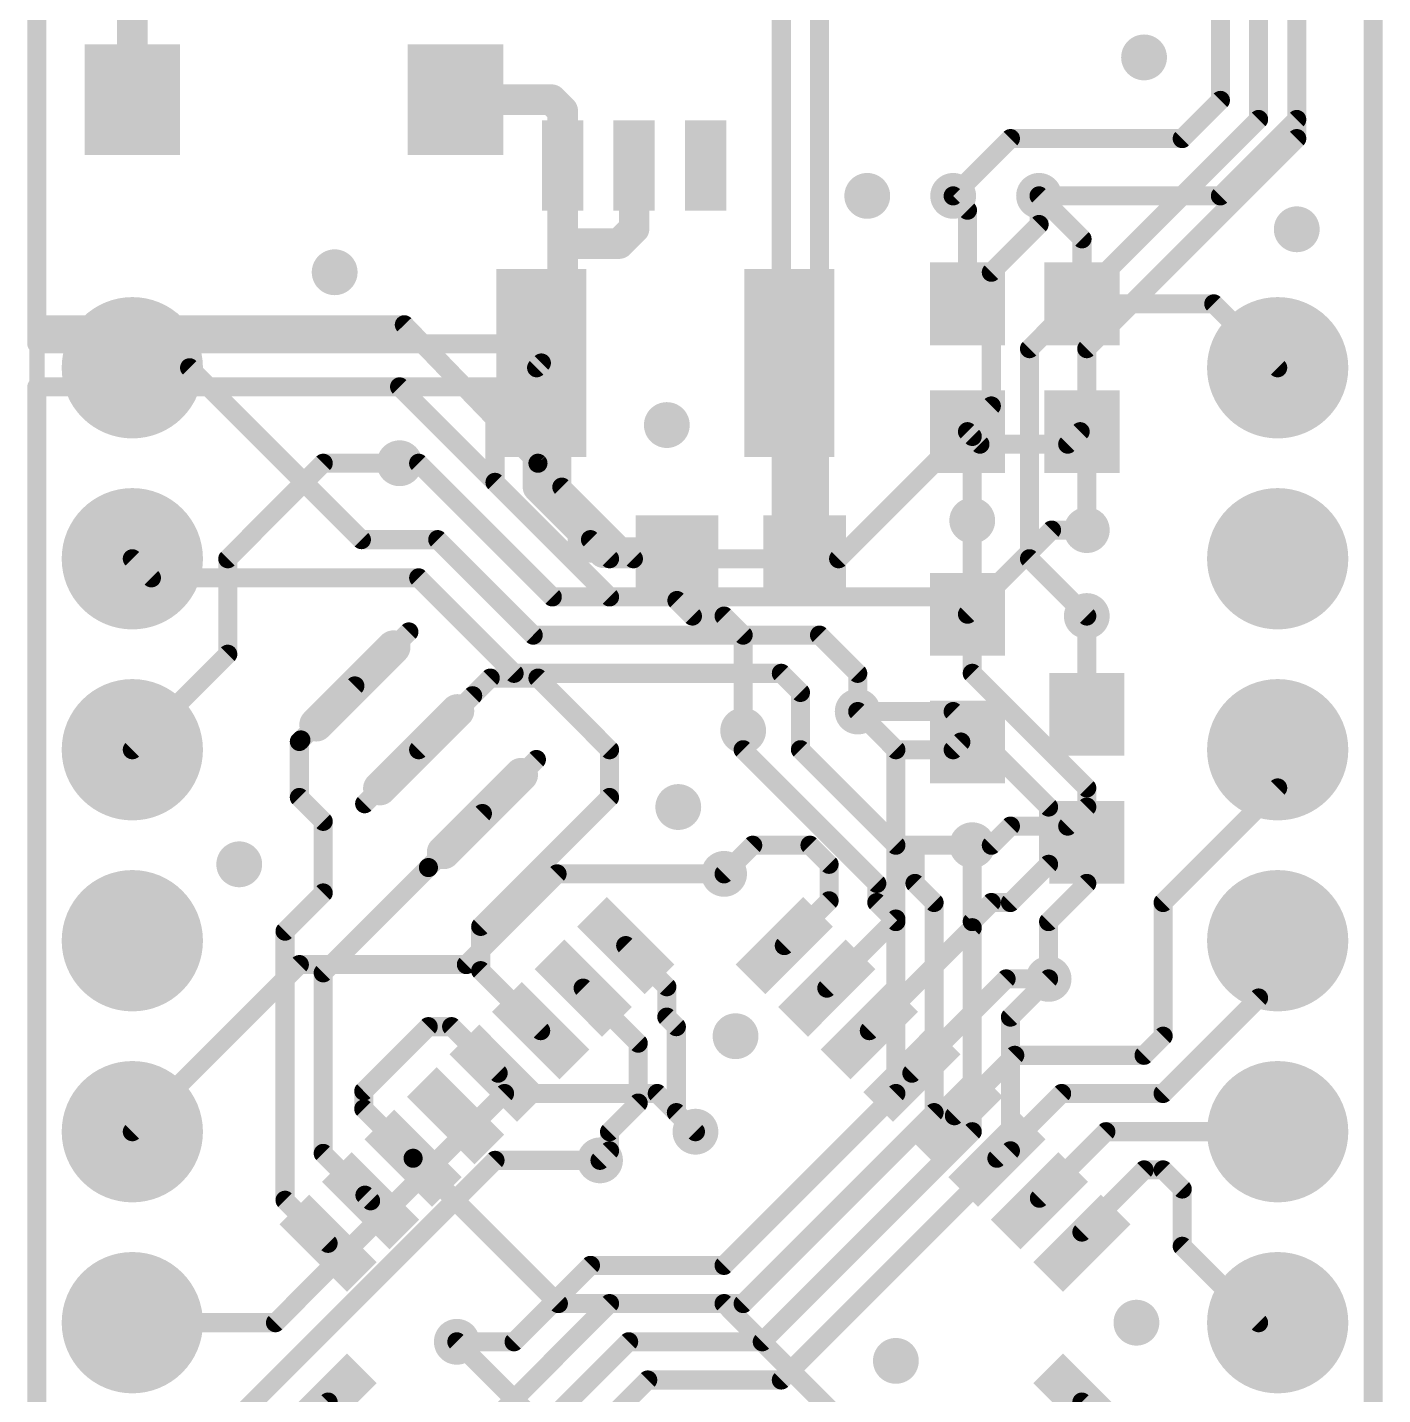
# Model space of a CAD drawing. Extents: x -0.1 to 17.9, y -0.1 to 66.1.
# Drawn here: x -0.13 to 17.91, y 18.09 to 36.28 of the extents above; entities that cross this region are included whole.
import ezdxf

# ---------------------------------------------------------------- set-up
doc = ezdxf.new("R2010")
doc.units = 0
for name, color, linetype in [('1', 12, 'CONTINUOUS'), ('16', 132, 'CONTINUOUS'), ('17', 110, 'CONTINUOUS'), ('18', 110, 'CONTINUOUS'), ('20', 53, 'CONTINUOUS')]:
    doc.layers.add(name, color=color, linetype=linetype)

# ---------------------------------------------------------------- blocks, each defined once
blk = doc.blocks.new('RECT')
blk.add_solid([(-0.5, -0.5), (0.5, -0.5), (-0.5, 0.5), (0.5, 0.5)])
blk = doc.blocks.new('ROUNDP')
at = {"const_width": 0.5}
blk.add_lwpolyline([(0, -0.25, 1), (0, 0.25, 1), (0, -0.25)], format="xyb", dxfattribs=at)
blk = doc.blocks.new('RECT72000X304800R100')
at = {"const_width": 0.225}
blk.add_lwpolyline([(0.1125, -0.7275), (0.1125, 0.7275, 0.4142), (0, 0.84), (0, 0.84, 0.4142), (-0.1125, 0.7275), (-0.1125, -0.7275, 0.4142), (0, -0.84), (0, -0.84, 0.4142)], format="xyb", close=True, dxfattribs=at)
blk.add_solid([(-0.0254, -0.7529), (0.0254, -0.7529), (-0.0254, 0.7529), (0.0254, 0.7529)])
blk = doc.blocks.new('ROUNDV')
at = {"const_width": 0.5}
blk.add_lwpolyline([(0, -0.25, 1), (0, 0.25, 1), (0, -0.25)], format="xyb", dxfattribs=at)

msp = doc.modelspace()

# ---------------------------------------------------------------- linework, layer by layer
at = {"layer": '1'}
for points, const_width in [([(17.78, 53.213), (17.78, 0)], 0.254), ([(0, 43.053), (0, 32.0675)], 0.254), ([(10.414, 28.702), (10.414, 42.672)], 0.254), ([(9.906, 29.21), (9.906, 42.418)], 0.254), ([(16.764, 35.052), (16.764, 41.91)], 0.254), ([(1.2695, 35.3155), (1.2695, 36.5755)], 0.4064), ([(5.5695, 35.3155), (6.8485, 35.3155)], 0.4064), ([(6.8485, 35.3155), (6.997, 35.167)], 0.4064), ([(6.997, 35.167), (6.997, 34.4409)], 0.4064), ([(15.748, 34.036), (16.764, 35.052)], 0.254), ([(6.997, 34.4409), (6.997, 33.401)], 0.4064), ([(7.947, 34.4409), (7.947, 33.601)], 0.4064), ([(12.3825, 33.8455), (12.192, 34.036)], 0.254), ([(13.9065, 33.4645), (13.335, 34.036)], 0.254), ([(13.335, 34.036), (15.748, 34.036)], 0.254), ([(12.3825, 32.6), (12.3825, 33.8455)], 0.254), ([(7.947, 33.601), (7.747, 33.401)], 0.4064), ([(7.747, 33.401), (6.997, 33.401)], 0.4064), ([(6.997, 33.401), (6.997, 32.0976)], 0.4064), ([(13.9065, 32.6), (13.9065, 33.4645)], 0.254), ([(13.9065, 32.6), (15.66, 32.6)], 0.254), ([(15.66, 32.6), (16.51, 31.75)], 0.254), ([(0, 32.0675), (6.985, 32.0675)], 0.254), ([(6.997, 32.0976), (6.713, 31.8135)], 0.4064), ([(6.985, 32.0675), (6.985, 30.1625)], 0.254), ([(6.6675, 31.7681), (6.713, 31.8135)], 0.4064), ([(6.743, 31.8436), (6.713, 31.8135)], 0.4064), ([(10.013, 31.8135), (10.2163, 31.6102)], 0.4064), ([(6.6675, 30.1625), (6.6675, 31.7681)], 0.4064), ([(6.6495, 31.75), (6.713, 31.8135)], 0.254), ([(10.2163, 31.6102), (10.2163, 29.2894)], 0.4064), ([(0, 0), (0, 31.496)], 0.254), ([(0, 31.496), (6.096, 31.496)], 0.254), ([(6.096, 31.496), (6.096, 30.226)], 0.254), ([(12.3825, 30.9), (12.446, 30.8365)], 0.254), ([(12.5485, 30.734), (12.3825, 30.9)], 0.254), ([(12.446, 30.8365), (12.446, 29.718)], 0.254), ([(13.882, 30.9), (13.716, 30.734)], 0.254), ([(13.9065, 30.9), (13.882, 30.9)], 0.254), ([(13.716, 30.734), (12.5485, 30.734)], 0.254), ([(2.54, 29.21), (3.81, 30.48)], 0.254), ([(3.81, 30.48), (4.826, 30.48)], 0.254), ([(6.096, 30.226), (7.62, 28.702)], 0.254), ([(7.366, 29.464), (6.6675, 30.1625)], 0.4064), ([(6.985, 30.1625), (7.9375, 29.21)], 0.254), ([(7.5406, 29.2894), (7.366, 29.464)], 0.4064), ([(12.3825, 28.4725), (13.501, 29.591)], 0.254), ([(13.501, 29.591), (13.97, 29.591)], 0.254), ([(8.5163, 29.2894), (7.5406, 29.2894)], 0.4064), ([(2.54, 27.94), (2.54, 29.21)], 0.254), ([(7.9375, 29.21), (9.906, 29.21)], 0.254), ([(8.5163, 29.2894), (8.5163, 28.6544)], 0.254), ([(7.62, 28.702), (10.414, 28.702)], 0.254), ([(8.5163, 28.6544), (8.7226, 28.448)], 0.254), ([(8.7226, 28.448), (9.144, 28.448)], 0.254), ([(9.144, 28.448), (9.398, 28.194)], 0.254), ([(13.97, 27.139), (13.97, 28.448)], 0.254), ([(3.5131, 26.8001), (4.9499, 28.2369)], 0.254), ([(9.398, 26.924), (9.398, 28.194)], 0.254), ([(1.27, 26.67), (2.54, 27.94)], 0.254), ([(3.5131, 26.8001), (4.2315, 27.5185)], 0.254), ([(5.08, 26.67), (6.0325, 27.6225)], 0.254), ([(6.0325, 27.6225), (6.6675, 27.6225)], 0.254), ([(6.6675, 27.6225), (7.62, 26.67)], 0.254), ([(4.3616, 25.9516), (5.7984, 27.3884)], 0.254), ([(10.922, 27.178), (11.43, 26.67)], 0.254), ([(3.4925, 26.7796), (3.5131, 26.8001)], 0.254), ([(3.5131, 26.8001), (3.5131, 26.8001)], 0.254), ([(3.4925, 26.035), (3.4925, 26.7796)], 0.254), ([(7.62, 26.67), (7.62, 26.035)], 0.254), ([(11.43, 26.67), (12.192, 26.67)], 0.254), ([(11.43, 26.67), (11.43, 24.4184)], 0.254), ([(12.192, 26.67), (12.2945, 26.7725)], 0.254), ([(12.2945, 26.7725), (12.3825, 26.7725)], 0.254), ([(16.51, 26.162), (16.51, 26.67)], 0.254), ([(6.6469, 26.5399), (5.2101, 25.103)], 0.254), ([(14.986, 24.638), (16.51, 26.162)], 0.254), ([(3.81, 25.7175), (3.4925, 26.035)], 0.254), ([(7.62, 26.035), (5.9055, 24.3205)], 0.254), ([(13.716, 25.654), (13.97, 25.908)], 0.254), ([(13.97, 25.908), (13.97, 25.439)], 0.254), ([(3.81, 24.765), (3.81, 25.7175)], 0.254), ([(5.2101, 25.103), (5.9285, 25.8215)], 0.254), ([(12.7, 25.4), (12.954, 25.654)], 0.254), ([(12.954, 25.654), (13.716, 25.654)], 0.254), ([(9.144, 25.019), (9.525, 25.4)], 0.254), ([(9.525, 25.4), (10.287, 25.4)], 0.254), ([(10.287, 25.4), (10.541, 25.146)], 0.254), ([(12.446, 24.3031), (12.446, 25.4)], 0.254), ([(12.446, 25.4), (12.7, 25.4)], 0.254), ([(3.81, 23.7029), (5.2101, 25.103)], 0.254), ([(5.2101, 25.103), (5.2101, 25.103)], 0.254), ([(10.541, 25.146), (10.541, 24.6608)], 0.254), ([(3.302, 24.257), (3.81, 24.765)], 0.254), ([(10.541, 24.6608), (9.9454, 24.0652)], 0.254), ([(14.986, 22.86), (14.986, 24.638)], 0.254), ([(3.302, 24.257), (3.302, 20.6782)], 0.254), ([(5.9055, 24.3205), (5.9055, 23.7316)], 0.254), ([(11.43, 24.4184), (10.5111, 23.4995)], 0.254), ([(12.446, 24.3031), (11.0768, 22.9339)], 0.254), ([(7.8346, 24.0652), (8.382, 23.5178)], 0.254), ([(16.256, 23.368), (16.256, 24.13)], 0.254), ([(16.256, 24.13), (16.51, 24.13)], 0.254), ([(3.81, 23.7029), (3.81, 21.3016)], 0.254), ([(6.7032, 22.9339), (5.9055, 23.7316)], 0.254), ([(8.382, 23.5178), (8.382, 23.114)], 0.254), ([(12.8963, 23.622), (11.6425, 22.3682)], 0.254), ([(13.462, 23.622), (12.8963, 23.622)], 0.254), ([(8.001, 22.7674), (7.2689, 23.4995)], 0.254), ([(14.986, 22.098), (16.256, 23.368)], 0.254), ([(4.3498, 22.1298), (5.207, 22.987)], 0.254), ([(5.5187, 22.987), (5.207, 22.987)], 0.254), ([(6.1375, 22.3682), (5.5187, 22.987)], 0.254), ([(8.382, 23.114), (8.509, 22.987)], 0.254), ([(8.509, 22.987), (8.509, 21.844)], 0.254), ([(14.732, 22.606), (14.986, 22.86)], 0.254), ([(8.001, 21.971), (8.001, 22.7674)], 0.254), ([(13.0117, 22.606), (12.2082, 21.8025)], 0.254), ([(13.0117, 22.606), (14.732, 22.606)], 0.254), ([(4.3498, 21.8932), (4.3498, 22.1298)], 0.254), ([(13.6351, 22.098), (12.7739, 21.2368)], 0.254), ([(13.6351, 22.098), (14.986, 22.098)], 0.254), ([(5.0061, 21.2368), (4.3498, 21.8932)], 0.254), ([(7.62, 21.59), (8.001, 21.971)], 0.254), ([(8.509, 21.844), (8.763, 21.59)], 0.254), ([(7.62, 21.336), (7.62, 21.59)], 0.254), ([(13.3395, 20.7055), (14.224, 21.59)], 0.254), ([(14.224, 21.59), (16.51, 21.59)], 0.254), ([(7.493, 21.209), (7.62, 21.336)], 0.254), ([(3.81, 21.3016), (4.4405, 20.6711)], 0.254), ([(5.0061, 21.2368), (6.9389, 19.304)], 0.254), ([(13.9052, 20.2552), (14.732, 21.082)], 0.254), ([(14.732, 21.082), (14.986, 21.082)], 0.254), ([(14.986, 21.082), (15.24, 20.828)], 0.254), ([(15.24, 20.828), (15.24, 20.066)], 0.254), ([(3.302, 20.6782), (3.8748, 20.1054)], 0.254), ([(4.4405, 20.6711), (4.3656, 20.7459)], 0.254), ([(13.3395, 20.7055), (13.3395, 20.6711)], 0.254), ([(13.9052, 20.2552), (13.9052, 20.1054)], 0.254), ([(15.24, 20.066), (16.256, 19.05)], 0.254), ([(6.9389, 19.304), (9.144, 19.304)], 0.254), ([(9.144, 19.304), (10.668, 17.78)], 0.254), ([(16.256, 19.05), (16.51, 19.05)], 0.254), ([(8.128, 16.256), (5.588, 18.796)], 0.254), ([(3.302, 17.4218), (3.8748, 17.9946)], 0.254), ([(13.9052, 17.9946), (14.6278, 17.272)], 0.254)]:
    msp.add_lwpolyline(points, dxfattribs=dict(at, const_width=const_width))
for points, const_width in [([(5.5695, 35.4171, 1), (5.5695, 35.2139)], 0.2032), ([(6.9203, 35.3874, 1), (6.7766, 35.2437)], 0.2032), ([(6.8485, 35.2139, 1), (6.8485, 35.4171)], 0.2032), ([(1.1679, 35.3155, 1), (1.3711, 35.3155)], 0.2032), ([(7.0986, 35.167, 1), (6.8954, 35.167)], 0.2032), ([(6.9252, 35.0951, 1), (7.0689, 35.2388)], 0.2032), ([(16.7005, 35.052, 1), (16.8275, 35.052)], 0.127), ([(16.8089, 35.0071, 1), (16.7191, 35.0969)], 0.127), ([(7.0986, 34.4409, 1), (6.8954, 34.4409)], 0.2032), ([(8.0486, 34.4409, 1), (7.8454, 34.4409)], 0.2032), ([(6.8954, 34.4409, 1), (7.0986, 34.4409)], 0.2032), ([(12.2369, 34.0809, 1), (12.1471, 33.9911)], 0.127), ([(13.3799, 34.0809, 1), (13.2901, 33.9911)], 0.127), ([(13.335, 34.0995, 1), (13.335, 33.9725)], 0.127), ([(15.7031, 34.0809, 1), (15.7929, 33.9911)], 0.127), ([(15.748, 33.9725, 1), (15.748, 34.0995)], 0.127), ([(12.446, 33.8455, 1), (12.319, 33.8455)], 0.127), ([(12.3376, 33.8006, 1), (12.4274, 33.8904)], 0.127), ([(7.8454, 33.601, 1), (8.0486, 33.601)], 0.2032), ([(8.0189, 33.5292, 1), (7.8752, 33.6729)], 0.2032), ([(6.997, 33.5026, 1), (6.997, 33.2994)], 0.2032), ([(7.0986, 33.401, 1), (6.8954, 33.401)], 0.2032), ([(6.8954, 33.401, 1), (7.0986, 33.401)], 0.2032), ([(7.6752, 33.4728, 1), (7.8188, 33.3292)], 0.2032), ([(7.747, 33.2994, 1), (7.747, 33.5026)], 0.2032), ([(13.97, 33.4645, 1), (13.843, 33.4645)], 0.127), ([(13.8616, 33.4196, 1), (13.9514, 33.5094)], 0.127), ([(12.319, 32.6, 1), (12.446, 32.6)], 0.127), ([(13.9065, 32.6635, 1), (13.9065, 32.5365)], 0.127), ([(13.843, 32.6, 1), (13.97, 32.6)], 0.127), ([(15.7049, 32.6449, 1), (15.6151, 32.5551)], 0.127), ([(15.66, 32.5365, 1), (15.66, 32.6635)], 0.127), ([(0, 32.131, 1), (0, 32.004)], 0.127), ([(6.8954, 32.0976, 1), (7.0986, 32.0976)], 0.2032), ([(7.0689, 32.0257, 1), (6.9252, 32.1694)], 0.2032), ([(7.0485, 32.0675, 1), (6.9215, 32.0675)], 0.127), ([(6.985, 32.004, 1), (6.985, 32.131)], 0.127), ([(-0.0635, 32.0675, 1), (0.0635, 32.0675)], 0.127), ([(6.7848, 31.7417, 1), (6.6411, 31.8853)], 0.2032), ([(6.8149, 31.7717, 1), (6.6712, 31.9154)], 0.2032), ([(10.0848, 31.8853, 1), (9.9411, 31.7417)], 0.2032), ([(6.7691, 31.7681, 1), (6.5659, 31.7681)], 0.2032), ([(6.5957, 31.8399, 1), (6.7393, 31.6962)], 0.2032), ([(6.6411, 31.8853, 1), (6.7848, 31.7417)], 0.2032), ([(6.6411, 31.8853, 1), (6.7848, 31.7417)], 0.2032), ([(6.6045, 31.7949, 1), (6.6944, 31.7051)], 0.127), ([(6.7579, 31.7686, 1), (6.668, 31.8584)], 0.127), ([(16.4651, 31.7051, 1), (16.5549, 31.7949)], 0.127), ([(10.3178, 31.6102, 1), (10.1147, 31.6102)], 0.2032), ([(10.1444, 31.5384, 1), (10.2881, 31.682)], 0.2032), ([(0.0635, 31.496, 1), (-0.0635, 31.496)], 0.127), ([(0, 31.5595, 1), (0, 31.4325)], 0.127), ([(6.1595, 31.496, 1), (6.0325, 31.496)], 0.127), ([(6.096, 31.4325, 1), (6.096, 31.5595)], 0.127), ([(12.4274, 30.9449, 1), (12.3376, 30.8551)], 0.127), ([(12.4274, 30.9449, 1), (12.3376, 30.8551)], 0.127), ([(12.5095, 30.8365, 1), (12.3825, 30.8365)], 0.127), ([(12.4011, 30.7916, 1), (12.4909, 30.8814)], 0.127), ([(13.882, 30.9635, 1), (13.882, 30.8365)], 0.127), ([(13.9269, 30.8551, 1), (13.8371, 30.9449)], 0.127), ([(13.9065, 30.8365, 1), (13.9065, 30.9635)], 0.127), ([(12.5485, 30.7975, 1), (12.5485, 30.6705)], 0.127), ([(12.5036, 30.6891, 1), (12.5934, 30.7789)], 0.127), ([(13.6711, 30.7789, 1), (13.7609, 30.6891)], 0.127), ([(13.716, 30.6705, 1), (13.716, 30.7975)], 0.127), ([(3.81, 30.5435, 1), (3.81, 30.4165)], 0.127), ([(3.8549, 30.4351, 1), (3.7651, 30.5249)], 0.127), ([(4.826, 30.4165, 1), (4.826, 30.5435)], 0.127), ([(6.1409, 30.2709, 1), (6.0511, 30.1811)], 0.127), ([(6.0325, 30.226, 1), (6.1595, 30.226)], 0.127), ([(6.5659, 30.1625, 1), (6.7691, 30.1625)], 0.2032), ([(6.7393, 30.2343, 1), (6.5957, 30.0907)], 0.2032), ([(7.0299, 30.2074, 1), (6.9401, 30.1176)], 0.127), ([(6.9215, 30.1625, 1), (7.0485, 30.1625)], 0.127), ([(7.4378, 29.5358, 1), (7.2942, 29.3922)], 0.2032), ([(12.3825, 29.718, 1), (12.5095, 29.718)], 0.127), ([(13.501, 29.6545, 1), (13.501, 29.5275)], 0.127), ([(13.5459, 29.5461, 1), (13.4561, 29.6359)], 0.127), ([(13.97, 29.5275, 1), (13.97, 29.6545)], 0.127), ([(7.2942, 29.3922, 1), (7.4378, 29.5358)], 0.2032), ([(7.5406, 29.391, 1), (7.5406, 29.1878)], 0.2032), ([(7.4688, 29.2175, 1), (7.6125, 29.3612)], 0.2032), ([(8.5163, 29.1878, 1), (8.5163, 29.391)], 0.2032), ([(2.6035, 29.21, 1), (2.4765, 29.21)], 0.127), ([(2.4951, 29.2549, 1), (2.5849, 29.1651)], 0.127), ([(7.9375, 29.2735, 1), (7.9375, 29.1465)], 0.127), ([(7.8926, 29.1651, 1), (7.9824, 29.2549)], 0.127), ([(8.5798, 29.2894, 1), (8.4528, 29.2894)], 0.127), ([(9.906, 29.1465, 1), (9.906, 29.2735)], 0.127), ([(10.1147, 29.2894, 1), (10.3178, 29.2894)], 0.2032), ([(9.8425, 29.21, 1), (9.9695, 29.21)], 0.127), ([(7.62, 28.7655, 1), (7.62, 28.6385)], 0.127), ([(7.5751, 28.6571, 1), (7.6649, 28.7469)], 0.127), ([(8.5612, 28.6993, 1), (8.4713, 28.6095)], 0.127), ([(10.3505, 28.702, 1), (10.4775, 28.702)], 0.127), ([(10.414, 28.6385, 1), (10.414, 28.7655)], 0.127), ([(8.4528, 28.6544, 1), (8.5798, 28.6544)], 0.127), ([(8.7226, 28.5115, 1), (8.7226, 28.3845)], 0.127), ([(8.6777, 28.4031, 1), (8.7675, 28.4929)], 0.127), ([(9.1889, 28.4929, 1), (9.0991, 28.4031)], 0.127), ([(9.144, 28.3845, 1), (9.144, 28.5115)], 0.127), ([(12.3376, 28.5174, 1), (12.4274, 28.4276)], 0.127), ([(14.0335, 28.448, 1), (13.9065, 28.448)], 0.127), ([(4.9948, 28.192, 1), (4.905, 28.2818)], 0.127), ([(9.4615, 28.194, 1), (9.3345, 28.194)], 0.127), ([(9.3531, 28.1491, 1), (9.4429, 28.2389)], 0.127), ([(2.5849, 27.8951, 1), (2.4951, 27.9849)], 0.127), ([(2.4765, 27.94, 1), (2.6035, 27.94)], 0.127), ([(4.2764, 27.4736, 1), (4.1866, 27.5634)], 0.127), ([(6.0325, 27.686, 1), (6.0325, 27.559)], 0.127), ([(6.0774, 27.5776, 1), (5.9876, 27.6674)], 0.127), ([(6.7124, 27.6674, 1), (6.6226, 27.5776)], 0.127), ([(6.6675, 27.559, 1), (6.6675, 27.686)], 0.127), ([(5.8433, 27.3435, 1), (5.7535, 27.4333)], 0.127), ([(10.9669, 27.2229, 1), (10.8771, 27.1331)], 0.127), ([(13.9065, 27.139, 1), (14.0335, 27.139)], 0.127), ([(3.5766, 26.8001, 1), (3.4496, 26.8001)], 0.127), ([(3.558, 26.7552, 1), (3.4681, 26.845)], 0.127), ([(9.3345, 26.924, 1), (9.4615, 26.924)], 0.127), ([(1.2251, 26.7149, 1), (1.3149, 26.6251)], 0.127), ([(3.556, 26.7796, 1), (3.429, 26.7796)], 0.127), ([(3.4476, 26.8245, 1), (3.5374, 26.7347)], 0.127), ([(3.4681, 26.845, 1), (3.558, 26.7552)], 0.127), ([(3.4681, 26.845, 1), (3.558, 26.7552)], 0.127), ([(3.4496, 26.8001, 1), (3.5766, 26.8001)], 0.127), ([(5.0351, 26.7149, 1), (5.1249, 26.6251)], 0.127), ([(7.6835, 26.67, 1), (7.5565, 26.67)], 0.127), ([(7.5751, 26.6251, 1), (7.6649, 26.7149)], 0.127), ([(11.43, 26.7335, 1), (11.43, 26.6065)], 0.127), ([(11.4935, 26.67, 1), (11.3665, 26.67)], 0.127), ([(11.3851, 26.6251, 1), (11.4749, 26.7149)], 0.127), ([(12.1471, 26.7149, 1), (12.2369, 26.6251)], 0.127), ([(12.192, 26.6065, 1), (12.192, 26.7335)], 0.127), ([(12.2945, 26.836, 1), (12.2945, 26.709)], 0.127), ([(12.3394, 26.7276, 1), (12.2496, 26.8174)], 0.127), ([(12.3825, 26.709, 1), (12.3825, 26.836)], 0.127), ([(16.5735, 26.67, 1), (16.4465, 26.67)], 0.127), ([(6.6918, 26.495, 1), (6.602, 26.5848)], 0.127), ([(16.4465, 26.162, 1), (16.5735, 26.162)], 0.127), ([(16.5549, 26.1171, 1), (16.4651, 26.2069)], 0.127), ([(3.5374, 26.0799, 1), (3.4476, 25.9901)], 0.127), ([(3.429, 26.035, 1), (3.556, 26.035)], 0.127), ([(4.3167, 25.9965, 1), (4.4065, 25.9067)], 0.127), ([(7.5565, 26.035, 1), (7.6835, 26.035)], 0.127), ([(7.6649, 25.9901, 1), (7.5751, 26.0799)], 0.127), ([(14.0335, 25.908, 1), (13.9065, 25.908)], 0.127), ([(14.0149, 25.8631, 1), (13.9251, 25.9529)], 0.127), ([(3.8735, 25.7175, 1), (3.7465, 25.7175)], 0.127), ([(3.7651, 25.6726, 1), (3.8549, 25.7624)], 0.127), ([(5.9734, 25.7766, 1), (5.8836, 25.8664)], 0.127), ([(12.954, 25.7175, 1), (12.954, 25.5905)], 0.127), ([(12.9989, 25.6091, 1), (12.9091, 25.6989)], 0.127), ([(13.6711, 25.6989, 1), (13.7609, 25.6091)], 0.127), ([(13.716, 25.5905, 1), (13.716, 25.7175)], 0.127), ([(9.525, 25.4635, 1), (9.525, 25.3365)], 0.127), ([(9.5699, 25.3551, 1), (9.4801, 25.4449)], 0.127), ([(10.3319, 25.4449, 1), (10.2421, 25.3551)], 0.127), ([(10.287, 25.3365, 1), (10.287, 25.4635)], 0.127), ([(12.5095, 25.4, 1), (12.3825, 25.4)], 0.127), ([(12.446, 25.4635, 1), (12.446, 25.3365)], 0.127), ([(12.6551, 25.4449, 1), (12.7449, 25.3551)], 0.127), ([(12.7, 25.3365, 1), (12.7, 25.4635)], 0.127), ([(13.9065, 25.439, 1), (14.0335, 25.439)], 0.127), ([(5.2101, 25.1666, 1), (5.2101, 25.0395)], 0.127), ([(5.1652, 25.148, 1), (5.255, 25.0581)], 0.127), ([(5.1652, 25.148, 1), (5.255, 25.0581)], 0.127), ([(5.255, 25.0581, 1), (5.1652, 25.148)], 0.127), ([(5.2101, 25.0395, 1), (5.2101, 25.1666)], 0.127), ([(9.0991, 25.0639, 1), (9.1889, 24.9741)], 0.127), ([(10.6045, 25.146, 1), (10.4775, 25.146)], 0.127), ([(10.4961, 25.1011, 1), (10.5859, 25.1909)], 0.127), ([(3.7465, 24.765, 1), (3.8735, 24.765)], 0.127), ([(3.8549, 24.7201, 1), (3.7651, 24.8099)], 0.127), ([(10.5859, 24.6159, 1), (10.4961, 24.7057)], 0.127), ([(15.0495, 24.638, 1), (14.9225, 24.638)], 0.127), ([(14.9411, 24.6829, 1), (15.0309, 24.5931)], 0.127), ([(10.4775, 24.6608, 1), (10.6045, 24.6608)], 0.127), ([(3.3655, 24.257, 1), (3.2385, 24.257)], 0.127), ([(5.969, 24.3205, 1), (5.842, 24.3205)], 0.127), ([(5.8606, 24.3654, 1), (5.9504, 24.2756)], 0.127), ([(11.3665, 24.4184, 1), (11.4935, 24.4184)], 0.127), ([(11.4749, 24.3735, 1), (11.3851, 24.4633)], 0.127), ([(12.4909, 24.2582, 1), (12.4011, 24.348)], 0.127), ([(3.2571, 24.3019, 1), (3.3469, 24.2121)], 0.127), ([(7.8795, 24.1101, 1), (7.7897, 24.0203)], 0.127), ([(12.3825, 24.3031, 1), (12.5095, 24.3031)], 0.127), ([(16.3195, 24.13, 1), (16.1925, 24.13)], 0.127), ([(16.256, 24.1935, 1), (16.256, 24.0665)], 0.127), ([(16.51, 24.0665, 1), (16.51, 24.1935)], 0.127), ([(9.9005, 24.1101, 1), (9.9903, 24.0203)], 0.127), ([(3.8735, 23.7029, 1), (3.7465, 23.7029)], 0.127), ([(5.9504, 23.7765, 1), (5.8606, 23.6867)], 0.127), ([(3.7651, 23.7478, 1), (3.8549, 23.658)], 0.127), ([(5.842, 23.7316, 1), (5.969, 23.7316)], 0.127), ([(8.4455, 23.5178, 1), (8.3185, 23.5178)], 0.127), ([(12.8963, 23.6855, 1), (12.8963, 23.5585)], 0.127), ([(12.9412, 23.5771, 1), (12.8514, 23.6669)], 0.127), ([(13.462, 23.5585, 1), (13.462, 23.6855)], 0.127), ([(7.3138, 23.5444, 1), (7.224, 23.4546)], 0.127), ([(8.3371, 23.4729, 1), (8.4269, 23.5627)], 0.127), ([(10.4662, 23.5444, 1), (10.556, 23.4546)], 0.127), ([(16.3009, 23.3231, 1), (16.2111, 23.4129)], 0.127), ([(16.1925, 23.368, 1), (16.3195, 23.368)], 0.127), ([(5.207, 23.0505, 1), (5.207, 22.9235)], 0.127), ([(5.2519, 22.9421, 1), (5.1621, 23.0319)], 0.127), ([(5.5636, 23.0319, 1), (5.4738, 22.9421)], 0.127), ([(5.5187, 22.9235, 1), (5.5187, 23.0505)], 0.127), ([(8.4269, 23.1589, 1), (8.3371, 23.0691)], 0.127), ([(8.3185, 23.114, 1), (8.4455, 23.114)], 0.127), ([(8.5725, 22.987, 1), (8.4455, 22.987)], 0.127), ([(8.4641, 22.9421, 1), (8.5539, 23.0319)], 0.127), ([(6.6583, 22.889, 1), (6.7481, 22.9788)], 0.127), ([(11.0319, 22.9788, 1), (11.1217, 22.889)], 0.127), ([(14.9225, 22.86, 1), (15.0495, 22.86)], 0.127), ([(15.0309, 22.8151, 1), (14.9411, 22.9049)], 0.127), ([(8.0645, 22.7674, 1), (7.9375, 22.7674)], 0.127), ([(7.9561, 22.7225, 1), (8.0459, 22.8123)], 0.127), ([(13.0117, 22.6695, 1), (13.0117, 22.5425)], 0.127), ([(13.0566, 22.5611, 1), (12.9668, 22.6509)], 0.127), ([(14.732, 22.5425, 1), (14.732, 22.6695)], 0.127), ([(14.6871, 22.6509, 1), (14.7769, 22.5611)], 0.127), ([(6.0926, 22.3233, 1), (6.1824, 22.4131)], 0.127), ([(11.5976, 22.4131, 1), (11.6874, 22.3233)], 0.127), ([(4.4133, 22.1298, 1), (4.2862, 22.1298)], 0.127), ([(4.3048, 22.1747, 1), (4.3947, 22.0848)], 0.127), ([(13.6351, 22.1615, 1), (13.6351, 22.0345)], 0.127), ([(13.68, 22.0531, 1), (13.5902, 22.1429)], 0.127), ([(14.9411, 22.1429, 1), (15.0309, 22.0531)], 0.127), ([(14.986, 22.0345, 1), (14.986, 22.1615)], 0.127), ([(4.3947, 21.9381, 1), (4.3048, 21.8483)], 0.127), ([(7.9375, 21.971, 1), (8.0645, 21.971)], 0.127), ([(8.0459, 21.9261, 1), (7.9561, 22.0159)], 0.127), ([(4.2862, 21.8932, 1), (4.4133, 21.8932)], 0.127), ([(8.5539, 21.8889, 1), (8.4641, 21.7991)], 0.127), ([(8.4455, 21.844, 1), (8.5725, 21.844)], 0.127), ([(12.1633, 21.8474, 1), (12.2531, 21.7576)], 0.127), ([(7.6835, 21.59, 1), (7.5565, 21.59)], 0.127), ([(7.5751, 21.6349, 1), (7.6649, 21.5451)], 0.127), ([(8.7181, 21.5451, 1), (8.8079, 21.6349)], 0.127), ([(14.224, 21.6535, 1), (14.224, 21.5265)], 0.127), ([(14.2689, 21.5451, 1), (14.1791, 21.6349)], 0.127), ([(16.51, 21.5265, 1), (16.51, 21.6535)], 0.127), ([(7.6649, 21.2911, 1), (7.5751, 21.3809)], 0.127), ([(3.8549, 21.3465, 1), (3.7651, 21.2567)], 0.127), ([(3.7465, 21.3016, 1), (3.8735, 21.3016)], 0.127), ([(5.051, 21.2817, 1), (4.9612, 21.1919)], 0.127), ([(4.9612, 21.1919, 1), (5.051, 21.2817)], 0.127), ([(7.4481, 21.2539, 1), (7.5379, 21.1641)], 0.127), ([(7.5565, 21.336, 1), (7.6835, 21.336)], 0.127), ([(12.729, 21.2817, 1), (12.8188, 21.1919)], 0.127), ([(14.732, 21.1455, 1), (14.732, 21.0185)], 0.127), ([(14.7769, 21.0371, 1), (14.6871, 21.1269)], 0.127), ([(15.0309, 21.1269, 1), (14.9411, 21.0371)], 0.127), ([(14.986, 21.0185, 1), (14.986, 21.1455)], 0.127), ([(15.3035, 20.828, 1), (15.1765, 20.828)], 0.127), ([(15.1951, 20.7831, 1), (15.2849, 20.8729)], 0.127), ([(3.3469, 20.7231, 1), (3.2571, 20.6333)], 0.127), ([(3.2385, 20.6782, 1), (3.3655, 20.6782)], 0.127), ([(4.4105, 20.7908, 1), (4.3207, 20.701)], 0.127), ([(4.3956, 20.6262, 1), (4.4854, 20.716)], 0.127), ([(4.3956, 20.6262, 1), (4.4854, 20.716)], 0.127), ([(13.403, 20.7055, 1), (13.276, 20.7055)], 0.127), ([(13.2946, 20.7504, 1), (13.3844, 20.6606)], 0.127), ([(13.276, 20.6711, 1), (13.403, 20.6711)], 0.127), ([(13.9687, 20.2552, 1), (13.8417, 20.2552)], 0.127), ([(3.8299, 20.0605, 1), (3.9197, 20.1503)], 0.127), ([(13.8603, 20.3001, 1), (13.9501, 20.2103)], 0.127), ([(15.2849, 20.1109, 1), (15.1951, 20.0211)], 0.127), ([(13.8417, 20.1054, 1), (13.9687, 20.1054)], 0.127), ([(15.1765, 20.066, 1), (15.3035, 20.066)], 0.127), ([(6.9389, 19.3675, 1), (6.9389, 19.2405)], 0.127), ([(6.894, 19.2591, 1), (6.9838, 19.3489)], 0.127), ([(9.1889, 19.3489, 1), (9.0991, 19.2591)], 0.127), ([(9.144, 19.2405, 1), (9.144, 19.3675)], 0.127), ([(16.256, 19.1135, 1), (16.256, 18.9865)], 0.127), ([(16.2111, 19.0051, 1), (16.3009, 19.0949)], 0.127), ([(16.51, 18.9865, 1), (16.51, 19.1135)], 0.127), ([(5.6329, 18.8409, 1), (5.5431, 18.7511)], 0.127), ([(3.9197, 17.9497, 1), (3.8299, 18.0395)], 0.127), ([(13.9501, 18.0395, 1), (13.8603, 17.9497)], 0.127)]:
    msp.add_lwpolyline(points, format="xyb", dxfattribs=dict(at, const_width=const_width))
at = {"layer": '16', "const_width": 0.254}
for points in [[(17.78, 49.53), (17.78, 0)], [(16.764, 34.798), (16.764, 44.958)], [(16.256, 35.052), (16.256, 44.704)], [(0, 32.3215), (0, 43.053)], [(15.748, 35.306), (15.748, 42.926)], [(10.414, 28.702), (10.414, 42.672)], [(9.906, 42.418), (9.906, 29.21)], [(15.24, 34.798), (15.748, 35.306)], [(13.208, 32.004), (16.256, 35.052)], [(12.192, 34.036), (12.954, 34.798)], [(12.954, 34.798), (15.24, 34.798)], [(13.97, 32.004), (16.764, 34.798)], [(13.335, 34.036), (13.335, 33.655)], [(13.335, 33.655), (12.7, 33.02)], [(12.7, 33.02), (12.7, 31.242)], [(4.8895, 32.3215), (0, 32.3215)], [(6.6675, 30.48), (4.8895, 32.3215)], [(13.208, 29.21), (13.208, 32.004)], [(13.97, 29.591), (13.97, 32.004)], [(1.27, 31.75), (2.032, 31.75)], [(2.032, 31.75), (4.318, 29.464)], [(0, 0), (0, 31.496)], [(0, 31.496), (4.826, 31.496)], [(4.826, 31.496), (7.62, 28.702)], [(12.7, 31.242), (10.668, 29.21)], [(4.826, 30.48), (5.08, 30.48)], [(5.08, 30.48), (6.858, 28.702)], [(7.9375, 29.21), (6.6675, 30.48)], [(12.446, 29.718), (12.446, 28.702)], [(4.318, 29.464), (5.334, 29.464)], [(5.334, 29.464), (6.604, 28.194)], [(7.62, 29.21), (7.366, 29.464)], [(1.27, 29.21), (1.524, 28.956)], [(10.668, 29.21), (7.62, 29.21)], [(9.906, 29.21), (7.9375, 29.21)], [(13.97, 28.448), (13.208, 29.21)], [(1.524, 28.956), (5.08, 28.956)], [(5.08, 28.956), (6.35, 27.686)], [(6.858, 28.702), (12.446, 28.702)], [(7.62, 28.702), (10.414, 28.702)], [(12.446, 28.702), (12.446, 27.686)], [(6.604, 28.194), (10.414, 28.194)], [(10.922, 27.686), (10.414, 28.194)], [(6.35, 27.686), (9.906, 27.686)], [(9.906, 27.686), (10.16, 27.432)], [(10.922, 27.178), (10.922, 27.686)], [(12.446, 27.686), (13.97, 26.162)], [(10.16, 27.432), (10.16, 26.67)], [(12.192, 27.178), (10.922, 27.178)], [(13.462, 25.908), (12.192, 27.178)], [(9.398, 26.67), (9.398, 26.924)], [(11.176, 24.892), (9.398, 26.67)], [(10.16, 26.67), (11.43, 25.4)], [(13.97, 26.162), (13.97, 24.892)], [(13.462, 25.146), (13.462, 25.908)], [(11.43, 25.4), (11.684, 25.4)], [(11.684, 25.4), (12.446, 25.4)], [(11.684, 24.892), (11.684, 25.4)], [(6.9215, 25.019), (5.715, 23.8125)], [(6.9215, 25.019), (9.144, 25.019)], [(12.954, 24.638), (13.462, 25.146)], [(11.176, 24.638), (11.176, 24.892)], [(11.938, 24.638), (11.684, 24.892)], [(13.97, 24.892), (13.462, 24.384)], [(11.43, 24.384), (11.176, 24.638)], [(11.938, 21.844), (11.938, 24.638)], [(12.446, 24.384), (12.7, 24.638)], [(12.7, 24.638), (12.954, 24.638)], [(11.43, 22.098), (11.43, 24.384)], [(12.446, 21.59), (12.446, 24.384)], [(13.462, 24.384), (13.462, 23.622)], [(3.4925, 23.8125), (1.27, 21.59)], [(5.715, 23.8125), (3.4925, 23.8125)], [(12.954, 23.114), (13.462, 23.622)], [(12.954, 21.336), (12.954, 23.114)], [(3.175, 19.05), (6.223, 22.098)], [(6.223, 22.098), (8.255, 22.098)], [(8.255, 22.098), (8.763, 21.59)], [(11.43, 22.098), (9.144, 19.812)], [(11.938, 21.844), (9.398, 19.304)], [(12.446, 21.59), (9.652, 18.796)], [(12.954, 21.336), (9.906, 18.288)], [(6.096, 21.209), (2.667, 17.78)], [(6.096, 21.209), (7.493, 21.209)], [(7.366, 19.812), (6.35, 18.796)], [(9.144, 19.812), (7.366, 19.812)], [(7.62, 19.304), (6.096, 17.78)], [(9.398, 19.304), (7.62, 19.304)], [(1.27, 19.05), (3.175, 19.05)], [(6.35, 18.796), (5.588, 18.796)], [(7.874, 18.796), (6.35, 17.272)], [(9.652, 18.796), (7.874, 18.796)], [(8.128, 18.288), (6.604, 16.764)], [(9.906, 18.288), (8.128, 18.288)]]:
    msp.add_lwpolyline(points, dxfattribs=at)
at = {"layer": '16', "const_width": 0.127}
for points in [[(15.6845, 35.306, 1), (15.8115, 35.306)], [(15.7929, 35.2611, 1), (15.7031, 35.3509)], [(16.1925, 35.052, 1), (16.3195, 35.052)], [(16.3009, 35.0071, 1), (16.2111, 35.0969)], [(12.954, 34.8615, 1), (12.954, 34.7345)], [(12.9989, 34.7531, 1), (12.9091, 34.8429)], [(15.24, 34.7345, 1), (15.24, 34.8615)], [(16.8089, 34.7531, 1), (16.7191, 34.8429)], [(15.1951, 34.8429, 1), (15.2849, 34.7531)], [(16.7005, 34.798, 1), (16.8275, 34.798)], [(12.1471, 34.0809, 1), (12.2369, 33.9911)], [(13.3985, 34.036, 1), (13.2715, 34.036)], [(13.2715, 33.655, 1), (13.3985, 33.655)], [(13.3799, 33.6101, 1), (13.2901, 33.6999)], [(12.7635, 33.02, 1), (12.6365, 33.02)], [(12.6551, 33.0649, 1), (12.7449, 32.9751)], [(0, 32.385, 1), (0, 32.258)], [(-0.0635, 32.3215, 1), (0.0635, 32.3215)], [(4.9352, 32.3656, 1), (4.8438, 32.2774)], [(4.8895, 32.258, 1), (4.8895, 32.385)], [(13.2715, 32.004, 1), (13.1445, 32.004)], [(13.1631, 32.0489, 1), (13.2529, 31.9591)], [(14.0335, 32.004, 1), (13.9065, 32.004)], [(13.9251, 32.0489, 1), (14.0149, 31.9591)], [(1.27, 31.8135, 1), (1.27, 31.6865)], [(2.0769, 31.7949, 1), (1.9871, 31.7051)], [(2.032, 31.6865, 1), (2.032, 31.8135)], [(0.0635, 31.496, 1), (-0.0635, 31.496)], [(0, 31.5595, 1), (0, 31.4325)], [(4.8709, 31.5409, 1), (4.7811, 31.4511)], [(4.826, 31.4325, 1), (4.826, 31.5595)], [(12.6365, 31.242, 1), (12.7635, 31.242)], [(12.7449, 31.1971, 1), (12.6551, 31.2869)], [(4.826, 30.5435, 1), (4.826, 30.4165)], [(5.1249, 30.5249, 1), (5.0351, 30.4351)], [(5.08, 30.4165, 1), (5.08, 30.5435)], [(6.7124, 30.5249, 1), (6.6226, 30.4351)], [(6.6218, 30.4359, 1), (6.7132, 30.5241)], [(12.5095, 29.718, 1), (12.3825, 29.718)], [(13.9065, 29.591, 1), (14.0335, 29.591)], [(4.318, 29.5275, 1), (4.318, 29.4005)], [(4.2731, 29.4191, 1), (4.3629, 29.5089)], [(5.3789, 29.5089, 1), (5.2891, 29.4191)], [(5.334, 29.4005, 1), (5.334, 29.5275)], [(7.4109, 29.5089, 1), (7.3211, 29.4191)], [(1.3149, 29.2549, 1), (1.2251, 29.1651)], [(7.62, 29.2735, 1), (7.62, 29.1465)], [(7.5751, 29.1651, 1), (7.6649, 29.2549)], [(7.9375, 29.2735, 1), (7.9375, 29.1465)], [(7.8926, 29.1651, 1), (7.9824, 29.2549)], [(9.906, 29.1465, 1), (9.906, 29.2735)], [(10.6231, 29.2549, 1), (10.7129, 29.1651)], [(10.668, 29.1465, 1), (10.668, 29.2735)], [(13.2529, 29.2549, 1), (13.1631, 29.1651)], [(9.8425, 29.21, 1), (9.9695, 29.21)], [(13.1445, 29.21, 1), (13.2715, 29.21)], [(1.524, 29.0195, 1), (1.524, 28.8925)], [(1.4791, 28.9111, 1), (1.5689, 29.0009)], [(5.1249, 29.0009, 1), (5.0351, 28.9111)], [(5.08, 28.8925, 1), (5.08, 29.0195)], [(6.858, 28.7655, 1), (6.858, 28.6385)], [(6.8131, 28.6571, 1), (6.9029, 28.7469)], [(7.62, 28.7655, 1), (7.62, 28.6385)], [(7.5751, 28.6571, 1), (7.6649, 28.7469)], [(10.3505, 28.702, 1), (10.4775, 28.702)], [(10.414, 28.6385, 1), (10.414, 28.7655)], [(12.5095, 28.702, 1), (12.3825, 28.702)], [(12.3825, 28.702, 1), (12.5095, 28.702)], [(12.446, 28.6385, 1), (12.446, 28.7655)], [(13.9251, 28.4031, 1), (14.0149, 28.4929)], [(6.604, 28.2575, 1), (6.604, 28.1305)], [(6.5591, 28.1491, 1), (6.6489, 28.2389)], [(10.4589, 28.2389, 1), (10.3691, 28.1491)], [(10.414, 28.1305, 1), (10.414, 28.2575)], [(6.35, 27.7495, 1), (6.35, 27.6225)], [(6.3051, 27.6411, 1), (6.3949, 27.7309)], [(9.9509, 27.7309, 1), (9.8611, 27.6411)], [(9.906, 27.6225, 1), (9.906, 27.7495)], [(10.9855, 27.686, 1), (10.8585, 27.686)], [(10.8771, 27.6411, 1), (10.9669, 27.7309)], [(12.4909, 27.7309, 1), (12.4011, 27.6411)], [(12.3825, 27.686, 1), (12.5095, 27.686)], [(10.2235, 27.432, 1), (10.0965, 27.432)], [(10.1151, 27.3871, 1), (10.2049, 27.4769)], [(10.922, 27.2415, 1), (10.922, 27.1145)], [(12.2369, 27.2229, 1), (12.1471, 27.1331)], [(12.192, 27.1145, 1), (12.192, 27.2415)], [(10.8585, 27.178, 1), (10.9855, 27.178)], [(9.4615, 26.924, 1), (9.3345, 26.924)], [(9.4429, 26.7149, 1), (9.3531, 26.6251)], [(9.3345, 26.67, 1), (9.4615, 26.67)], [(10.2049, 26.7149, 1), (10.1151, 26.6251)], [(10.0965, 26.67, 1), (10.2235, 26.67)], [(14.0335, 26.162, 1), (13.9065, 26.162)], [(13.9251, 26.1171, 1), (14.0149, 26.2069)], [(13.5255, 25.908, 1), (13.3985, 25.908)], [(13.4171, 25.8631, 1), (13.5069, 25.9529)], [(11.43, 25.4635, 1), (11.43, 25.3365)], [(11.3851, 25.3551, 1), (11.4749, 25.4449)], [(11.684, 25.4635, 1), (11.684, 25.3365)], [(11.7475, 25.4, 1), (11.6205, 25.4)], [(11.684, 25.3365, 1), (11.684, 25.4635)], [(12.446, 25.3365, 1), (12.446, 25.4635)], [(6.9215, 25.0825, 1), (6.9215, 24.9555)], [(6.9664, 24.9741, 1), (6.8766, 25.0639)], [(9.144, 24.9555, 1), (9.144, 25.0825)], [(13.3985, 25.146, 1), (13.5255, 25.146)], [(13.5069, 25.1011, 1), (13.4171, 25.1909)], [(11.2395, 24.892, 1), (11.1125, 24.892)], [(11.1311, 24.8471, 1), (11.2209, 24.9369)], [(11.7289, 24.9369, 1), (11.6391, 24.8471)], [(11.6205, 24.892, 1), (11.7475, 24.892)], [(13.9065, 24.892, 1), (14.0335, 24.892)], [(14.0149, 24.8471, 1), (13.9251, 24.9369)], [(11.2209, 24.6829, 1), (11.1311, 24.5931)], [(12.0015, 24.638, 1), (11.8745, 24.638)], [(11.8931, 24.5931, 1), (11.9829, 24.6829)], [(12.7, 24.7015, 1), (12.7, 24.5745)], [(12.7449, 24.5931, 1), (12.6551, 24.6829)], [(12.9091, 24.6829, 1), (12.9989, 24.5931)], [(12.954, 24.5745, 1), (12.954, 24.7015)], [(11.1125, 24.638, 1), (11.2395, 24.638)], [(11.4935, 24.384, 1), (11.3665, 24.384)], [(11.3851, 24.3391, 1), (11.4749, 24.4289)], [(12.5095, 24.384, 1), (12.3825, 24.384)], [(12.4011, 24.4289, 1), (12.4909, 24.3391)], [(13.5255, 24.384, 1), (13.3985, 24.384)], [(13.4171, 24.4289, 1), (13.5069, 24.3391)], [(3.4925, 23.876, 1), (3.4925, 23.749)], [(3.5374, 23.7676, 1), (3.4476, 23.8574)], [(5.6701, 23.8574, 1), (5.7599, 23.7676)], [(5.715, 23.749, 1), (5.715, 23.876)], [(13.3985, 23.622, 1), (13.5255, 23.622)], [(13.5069, 23.5771, 1), (13.4171, 23.6669)], [(13.0175, 23.114, 1), (12.8905, 23.114)], [(12.9091, 23.1589, 1), (12.9989, 23.0691)], [(6.223, 22.1615, 1), (6.223, 22.0345)], [(6.2679, 22.0531, 1), (6.1781, 22.1429)], [(8.2999, 22.1429, 1), (8.2101, 22.0531)], [(8.255, 22.0345, 1), (8.255, 22.1615)], [(11.4749, 22.0531, 1), (11.3851, 22.1429)], [(11.3665, 22.098, 1), (11.4935, 22.098)], [(11.8745, 21.844, 1), (12.0015, 21.844)], [(11.9829, 21.7991, 1), (11.8931, 21.8889)], [(1.2251, 21.6349, 1), (1.3149, 21.5451)], [(8.7181, 21.5451, 1), (8.8079, 21.6349)], [(12.3825, 21.59, 1), (12.5095, 21.59)], [(12.4909, 21.5451, 1), (12.4011, 21.6349)], [(12.9989, 21.2911, 1), (12.9091, 21.3809)], [(6.096, 21.2725, 1), (6.096, 21.1455)], [(6.1409, 21.1641, 1), (6.0511, 21.2539)], [(7.493, 21.1455, 1), (7.493, 21.2725)], [(12.8905, 21.336, 1), (13.0175, 21.336)], [(7.366, 19.8755, 1), (7.366, 19.7485)], [(7.4109, 19.7671, 1), (7.3211, 19.8569)], [(9.0991, 19.8569, 1), (9.1889, 19.7671)], [(9.144, 19.7485, 1), (9.144, 19.8755)], [(7.62, 19.3675, 1), (7.62, 19.2405)], [(7.6649, 19.2591, 1), (7.5751, 19.3489)], [(9.3531, 19.3489, 1), (9.4429, 19.2591)], [(9.398, 19.2405, 1), (9.398, 19.3675)], [(1.27, 19.1135, 1), (1.27, 18.9865)], [(3.1301, 19.0949, 1), (3.2199, 19.0051)], [(3.175, 18.9865, 1), (3.175, 19.1135)], [(5.588, 18.8595, 1), (5.588, 18.7325)], [(6.35, 18.7325, 1), (6.35, 18.8595)], [(7.874, 18.8595, 1), (7.874, 18.7325)], [(7.9189, 18.7511, 1), (7.8291, 18.8409)], [(9.652, 18.7325, 1), (9.652, 18.8595)], [(6.3051, 18.8409, 1), (6.3949, 18.7511)], [(9.6071, 18.8409, 1), (9.6969, 18.7511)], [(8.128, 18.3515, 1), (8.128, 18.2245)], [(8.1729, 18.2431, 1), (8.0831, 18.3329)], [(9.8611, 18.3329, 1), (9.9509, 18.2431)], [(9.906, 18.2245, 1), (9.906, 18.3515)]]:
    msp.add_lwpolyline(points, format="xyb", dxfattribs=at)
at = {"layer": '20', "const_width": 0.2032}
for points in [[(0, 0), (0, 53.213)], [(17.78, 0), (17.78, 53.213)]]:
    msp.add_lwpolyline(points, dxfattribs=at)

# ---------------------------------------------------------------- block references
at = {"layer": '1'}
for p, xscale, yscale, rotation in [((1.2695, 35.3155), 1.27, 1.47, 180), ((6.713, 31.8135), 2.5, 1.2, 270), ((10.013, 31.8135), 2.5, 1.2, 270), ((7.8346, 24.0652), 1.27, 0.5588, 315), ((9.9454, 24.0652), 0.5588, 1.27, 315), ((7.2689, 23.4995), 1.27, 0.5588, 315), ((10.5111, 23.4995), 0.5588, 1.27, 315), ((6.7032, 22.9339), 1.27, 0.5588, 315), ((11.0768, 22.9339), 0.5588, 1.27, 315), ((6.1375, 22.3682), 1.27, 0.5588, 315), ((11.6425, 22.3682), 0.5588, 1.27, 315), ((5.5718, 21.8025), 1.27, 0.5588, 315), ((12.2082, 21.8025), 0.5588, 1.27, 315), ((5.0061, 21.2368), 1.27, 0.5588, 315), ((12.7739, 21.2368), 0.5588, 1.27, 315), ((4.4405, 20.6711), 1.27, 0.5588, 315), ((13.3395, 20.6711), 0.5588, 1.27, 315), ((3.8748, 20.1054), 1.27, 0.5588, 315), ((13.9052, 20.1054), 0.5588, 1.27, 315), ((3.8748, 17.9946), 0.5588, 1.27, 315), ((13.9052, 17.9946), 1.27, 0.5588, 315)]:
    msp.add_blockref('RECT', p, dxfattribs=dict(at, xscale=xscale, yscale=yscale, rotation=rotation))
for p, xscale, yscale in [((5.5695, 35.3155), 1.27, 1.47), ((6.997, 34.4409), 0.55, 1.2), ((7.947, 34.4409), 0.55, 1.2), ((8.897, 34.4409), 0.55, 1.2)]:
    msp.add_blockref('RECT', p, dxfattribs=dict(at, xscale=xscale, yscale=yscale))
at = {"layer": '1', "xscale": 1.1}
for p, rotation in [((12.3825, 32.6), 270), ((13.9065, 32.6), 90), ((12.3825, 30.9), 270), ((13.9065, 30.9), 90), ((12.3825, 28.4725), 270), ((13.97, 27.139), 270), ((12.3825, 26.7725), 270), ((13.97, 25.439), 270)]:
    msp.add_blockref('RECT', p, dxfattribs=dict(at, rotation=rotation))
for p in [(8.5163, 29.2894), (10.2163, 29.2894)]:
    msp.add_blockref('RECT', p, dxfattribs=at)
at = {"layer": '1', "rotation": 135}
for p in [(4.2315, 27.5185), (5.08, 26.67), (5.9285, 25.8215)]:
    msp.add_blockref('RECT72000X304800R100', p, dxfattribs=at)
at = {"layer": '17', "xscale": 1.8796, "yscale": 1.8796, "rotation": 180}
for p in [(1.27, 31.75), (1.27, 31.75), (1.27, 29.21), (1.27, 29.21), (1.27, 26.67), (1.27, 26.67), (1.27, 24.13), (1.27, 24.13), (1.27, 21.59), (1.27, 21.59), (1.27, 19.05), (1.27, 19.05)]:
    msp.add_blockref('ROUNDP', p, dxfattribs=at)
at = {"layer": '17', "xscale": 1.8796, "yscale": 1.8796}
for p in [(16.51, 31.75), (16.51, 31.75), (16.51, 29.21), (16.51, 29.21), (16.51, 26.67), (16.51, 26.67), (16.51, 24.13), (16.51, 24.13), (16.51, 21.59), (16.51, 21.59), (16.51, 19.05), (16.51, 19.05)]:
    msp.add_blockref('ROUNDP', p, dxfattribs=at)
at = {"layer": '18', "xscale": 0.6096, "yscale": 0.6096}
for p in [(14.732, 35.8775), (14.732, 35.8775), (11.049, 34.036), (11.049, 34.036), (12.192, 34.036), (12.192, 34.036), (13.335, 34.036), (13.335, 34.036), (16.764, 33.5915), (16.764, 33.5915), (3.9624, 33.02), (3.9624, 33.02), (8.382, 30.988), (8.382, 30.988), (4.826, 30.48), (4.826, 30.48), (12.446, 29.718), (12.446, 29.718), (13.97, 29.591), (13.97, 29.591), (7.366, 29.464), (7.366, 29.464), (13.97, 28.448), (13.97, 28.448), (10.922, 27.178), (10.922, 27.178), (9.398, 26.924), (9.398, 26.924), (8.5344, 25.908), (8.5344, 25.908), (12.446, 25.4), (12.446, 25.4), (2.6924, 25.146), (2.6924, 25.146), (9.144, 25.019), (9.144, 25.019), (13.462, 23.622), (13.462, 23.622), (9.2964, 22.86), (9.2964, 22.86), (8.763, 21.59), (8.763, 21.59), (7.493, 21.209), (7.493, 21.209), (14.6304, 19.05), (14.6304, 19.05), (5.588, 18.796), (5.588, 18.796), (11.43, 18.542), (11.43, 18.542)]:
    msp.add_blockref('ROUNDV', p, dxfattribs=at)

doc.saveas('drawing.dxf')
